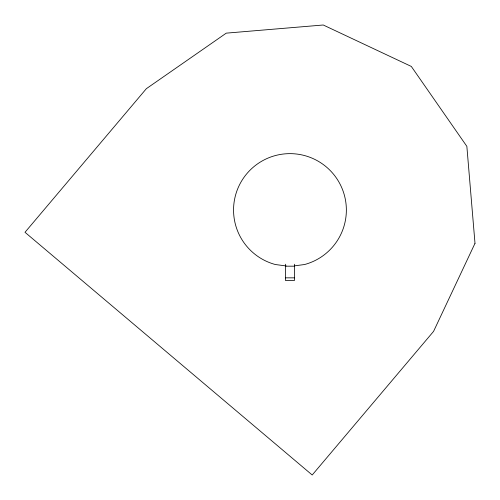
<?xml version="1.0" encoding="UTF-8"?>
<svg xmlns="http://www.w3.org/2000/svg" width="500" height="500" viewBox="0 0 500 500"><rect width="100%" height="100%" fill="white"/><g stroke="black" fill="none" stroke-linecap="round" stroke-linejoin="round"><path stroke-width="0.75" d="M294.6 265.837L304.556 264.525A56.406 56.406 0 0 0 336.163 177.688A56.406 56.406 0 0 0 243.756 177.688A56.406 56.406 0 0 0 275.363 264.525L286.081 265.938M285.444 266.181L294.469 266.181M285.444 277.838L294.469 277.838M294.469 264.206L294.469 280.469L285.444 280.469L285.444 264.206M475 243.337L433.562 331.394L312.206 475L25 232.294L146.356 88.688L226.269 33.144L323.25 25L411.312 66.438L466.856 146.356L475 243.337"/></g></svg>
